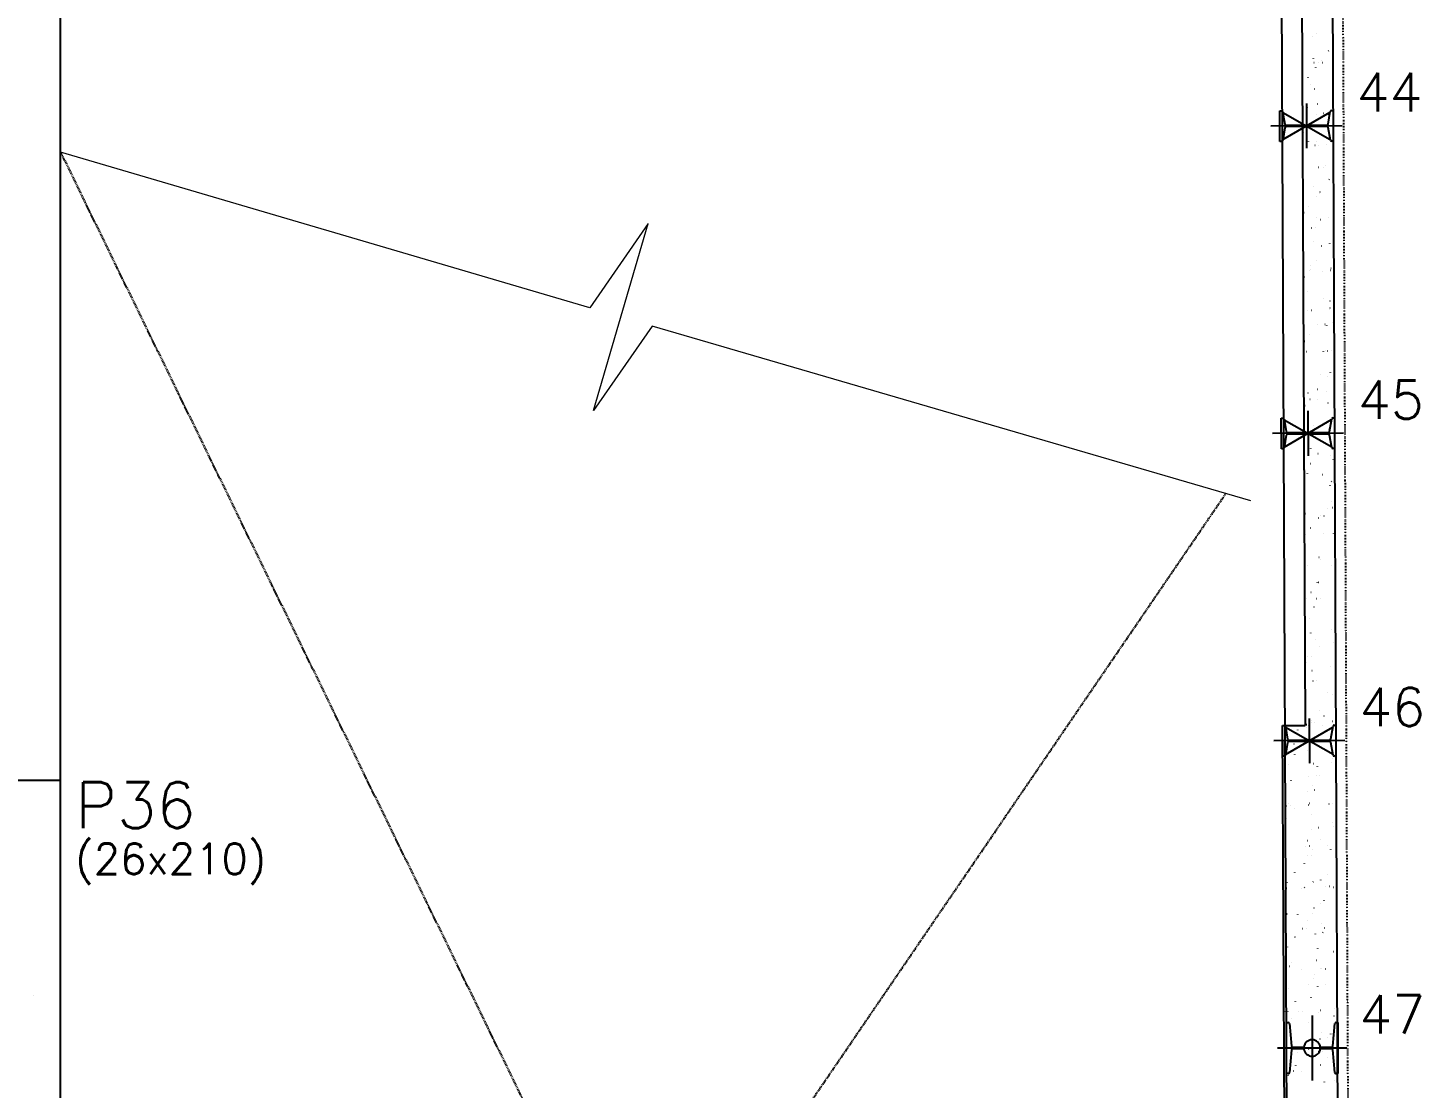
# Model space of a CAD drawing. Extents: x -40810 to 33675, y -2018 to 21213.
# Drawn here: x 26610 to 27290, y 1152 to 1670 of the extents above; entities that cross this region are included whole.
import ezdxf

# ---------------------------------------------------------------- set-up
doc = ezdxf.new("R2010")
doc.units = 0
doc.linetypes.add('ESTILO_TQS_0003', pattern=[1.5, 0.5, -0.4, 0.1, -0.5])
doc.linetypes.add('TRAZO_HUECO', pattern=[0.75, 0.5, -0.25])
doc.layers.get('0').update_dxf_attribs({"color": 1, "lineweight": 9})
for name, color, linetype in [('1', 5, 'Continuous'), ('12', 3, 'Continuous'), ('19', 5, 'Continuous'), ('24', 5, 'ESTILO_TQS_0003'), ('241', 7, 'TRAZO_HUECO'), ('242', 3, 'Continuous'), ('3', 2, 'Continuous'), ('49', 20, 'Continuous'), ('51', 6, 'Continuous'), ('52', 21, 'Continuous'), ('9', 3, 'Continuous')]:
    doc.layers.add(name, color=color, linetype=linetype)
doc.styles.get("Standard").update_dxf_attribs({"font": 'romans.shx', "width": 0.8})

# ---------------------------------------------------------------- blocks, each defined once
blk = doc.blocks.new('_H9EFD498501-003')
for p, q in [((3958.489513, 1852.181449), (3958.489513, 1852.181449)), ((3958.489513, 1852.181449), (3958.489513, 1852.181449)), ((3958.489513, 1852.181449), (3958.489513, 1852.181449)), ((3965.968188, 1852.147654), (3965.977978, 1852.222012)), ((3970.295702, 1853.492688), (3970.341359, 1853.552189)), ((3964.040678, 1845.340982), (3964.086335, 1845.400483)), ((3970.575372, 1841.970262), (3970.648594, 1841.986495)), ((3977.128713, 1846.880855), (3977.138502, 1846.955213)), ((3958.54744, 1839.303733), (3958.54744, 1839.303733)), ((3958.54744, 1839.303733), (3958.54744, 1839.303733)), ((3958.552456, 1838.188592), (3958.552456, 1838.188592)), ((3958.552456, 1838.188592), (3958.552456, 1838.188592)), ((3958.552456, 1838.188592), (3958.552456, 1838.188592)), ((3958.565721, 1835.239633), (3958.565721, 1835.239633)), ((3958.565721, 1835.239633), (3958.565721, 1835.239633)), ((3960.296796, 1840.461859), (3960.342453, 1840.52136)), ((3961.453015, 1835.365695), (3961.527943, 1835.368967)), ((3964.3774, 1840.06442), (3964.38719, 1840.138778)), ((3971.568378, 1835.807342), (3971.643307, 1835.810613)), ((3973.441593, 1835.889128), (3973.516522, 1835.892399)), ((3982.28317, 1836.27516), (3982.358099, 1836.278431)), ((3982.866836, 1838.250019), (3982.912494, 1838.309521)), ((3971.29737, 1829.239767), (3971.370592, 1829.256)), ((3974.95848, 1830.051416), (3975.031702, 1830.067649)), ((3975.464504, 1834.239933), (3975.474293, 1834.314291)), ((3976.611813, 1830.098314), (3976.65747, 1830.157815)), ((3958.605367, 1826.426018), (3958.605367, 1826.426018)), ((3958.605367, 1826.426018), (3958.605367, 1826.426018)), ((3958.605367, 1826.426018), (3958.605367, 1826.426018)), ((3962.713191, 1827.423498), (3962.722981, 1827.497856)), ((3970.470932, 1822.095362), (3970.516589, 1822.154863)), ((3972.86793, 1825.219191), (3972.913587, 1825.278692)), ((3973.976505, 1822.937461), (3973.986295, 1823.01182)), ((3958.656137, 1815.139446), (3958.656137, 1815.139446)), ((3958.656137, 1815.139446), (3958.656137, 1815.139446)), ((3958.656137, 1815.139446), (3958.656137, 1815.139446)), ((3960.280562, 1815.21037), (3960.35549, 1815.213642)), ((3961.225193, 1816.121026), (3961.234982, 1816.195385)), ((3962.153777, 1815.292157), (3962.228706, 1815.295428)), ((3970.995354, 1815.678188), (3971.070283, 1815.68146)), ((3971.653256, 1816.428107), (3971.726478, 1816.44434)), ((3981.110717, 1816.119835), (3981.185646, 1816.123106)), ((3982.983933, 1816.201621), (3983.058861, 1816.204892)), ((3958.663295, 1813.548302), (3958.663295, 1813.548302)), ((3958.663295, 1813.548302), (3958.663295, 1813.548302)), ((3960.472025, 1809.064533), (3960.517682, 1809.124035)), ((3964.215908, 1813.943656), (3964.261565, 1814.003158)), ((3972.385717, 1810.854227), (3972.395507, 1810.928586)), ((3958.693888, 1806.747219), (3958.693888, 1806.747219)), ((3958.693888, 1806.747219), (3958.693888, 1806.747219)), ((3958.693888, 1806.747219), (3958.693888, 1806.747219)), ((3959.634405, 1804.037792), (3959.644194, 1804.11215)), ((3972.375254, 1803.697613), (3972.448476, 1803.713846)), ((3976.036364, 1804.509261), (3976.109586, 1804.525494)), ((3983.042066, 1806.852694), (3983.087723, 1806.912195)), ((3983.472821, 1805.029741), (3983.482611, 1805.104099)), ((3958.721222, 1800.670587), (3958.721222, 1800.670587)), ((3958.721222, 1800.670587), (3958.721222, 1800.670587)), ((3958.721222, 1800.670587), (3958.721222, 1800.670587)), ((3958.736746, 1797.219398), (3958.736746, 1797.219398)), ((3958.736746, 1797.219398), (3958.736746, 1797.219398)), ((3958.746553, 1795.039259), (3958.746553, 1795.039259)), ((3958.746553, 1795.039259), (3958.746553, 1795.039259)), ((3959.707538, 1795.081217), (3959.782466, 1795.084488)), ((3969.822901, 1795.522863), (3969.89783, 1795.526135)), ((3970.721508, 1798.213305), (3970.731298, 1798.287664)), ((3971.696116, 1795.604649), (3971.771045, 1795.607921)), ((3976.787043, 1798.700988), (3976.8327, 1798.76049)), ((3980.537693, 1795.990681), (3980.612622, 1795.993953)), ((3958.779149, 1787.792871), (3958.779149, 1787.792871)), ((3959.551144, 1787.964018), (3959.624366, 1787.980251)), ((3970.646162, 1790.698036), (3970.691819, 1790.757538)), ((3972.73114, 1790.885953), (3972.804362, 1790.902186)), ((3973.04316, 1793.821865), (3973.088817, 1793.881367)), ((3981.984822, 1793.727269), (3981.994612, 1793.801627)), ((3964.391138, 1782.546331), (3964.436795, 1782.605832)), ((3969.23351, 1786.910834), (3969.243299, 1786.985192)), ((3980.394035, 1781.644035), (3980.403824, 1781.718393)), ((3958.835319, 1775.305846), (3958.835319, 1775.305846)), ((3958.835319, 1775.305846), (3958.835319, 1775.305846)), ((3958.835319, 1775.305846), (3958.835319, 1775.305846)), ((3958.836969, 1774.939072), (3958.836969, 1774.939072)), ((3958.837076, 1774.915156), (3958.837076, 1774.915156)), ((3958.837076, 1774.915156), (3958.837076, 1774.915156)), ((3958.837076, 1774.915156), (3958.837076, 1774.915156)), ((3960.4083, 1775.007678), (3960.483229, 1775.01095)), ((3960.647255, 1777.667208), (3960.692912, 1777.726709)), ((3967.642722, 1774.8276), (3967.652511, 1774.901958)), ((3969.249877, 1775.39371), (3969.324806, 1775.396981)), ((3973.453138, 1778.155459), (3973.52636, 1778.171692)), ((3977.114248, 1778.967107), (3977.18747, 1778.98334)), ((3979.36524, 1775.835356), (3979.440169, 1775.838627)), ((3981.238456, 1775.917142), (3981.313384, 1775.920414)), ((3983.217296, 1775.455368), (3983.262953, 1775.51487)), ((3976.962272, 1767.303662), (3977.00793, 1767.363164)), ((3978.729826, 1769.003113), (3978.739615, 1769.077471)), ((3958.895004, 1762.03744), (3958.895004, 1762.03744)), ((3960.629028, 1762.421864), (3960.702251, 1762.438097)), ((3965.978513, 1762.186678), (3965.988302, 1762.261036)), ((3973.21839, 1762.424539), (3973.264047, 1762.484041)), ((3973.809024, 1765.343799), (3973.882247, 1765.360032)), ((3958.927385, 1754.838885), (3958.927385, 1754.838885)), ((3958.927385, 1754.838885), (3958.927385, 1754.838885)), ((3958.927385, 1754.838885), (3958.927385, 1754.838885)), ((3968.077424, 1755.238385), (3968.152353, 1755.241656)), ((3969.950639, 1755.320171), (3970.025568, 1755.323442)), ((3970.821392, 1759.300711), (3970.867049, 1759.360212)), ((3977.241827, 1757.700641), (3977.251616, 1757.775)), ((3978.792216, 1755.706203), (3978.867145, 1755.709474)), ((3958.952931, 1749.159725), (3958.952931, 1749.159725)), ((3958.952931, 1749.159725), (3958.952931, 1749.159725)), ((3958.952931, 1749.159725), (3958.952931, 1749.159725)), ((3964.490514, 1750.884206), (3964.500304, 1750.958565)), ((3964.566368, 1751.149005), (3964.612025, 1751.208507)), ((3974.531022, 1752.613304), (3974.604244, 1752.629537)), ((3978.192132, 1753.424953), (3978.265354, 1753.441186)), ((3958.97675, 1743.864474), (3958.97675, 1743.864474)), ((3958.97675, 1743.864474), (3958.97675, 1743.864474)), ((3958.97675, 1743.864474), (3958.97675, 1743.864474)), ((3960.822485, 1746.269882), (3960.868142, 1746.329384)), ((3975.651039, 1745.617407), (3975.660828, 1745.691766)), ((3983.392526, 1744.058042), (3983.438183, 1744.117544)), ((3959.010858, 1736.282009), (3959.010858, 1736.282009)), ((3959.017801, 1734.738698), (3959.017801, 1734.738698)), ((3959.017801, 1734.738698), (3959.017801, 1734.738698)), ((3961.706912, 1736.87971), (3961.780135, 1736.895943)), ((3962.899726, 1738.800972), (3962.909516, 1738.87533)), ((3967.5044, 1735.109231), (3967.579329, 1735.112503)), ((3974.886909, 1739.801645), (3974.960131, 1739.817878)), ((3977.137502, 1735.906337), (3977.183159, 1735.965838)), ((3977.619763, 1735.550877), (3977.694692, 1735.554149)), ((3979.492979, 1735.632664), (3979.567907, 1735.635935)), ((3970.996621, 1727.903385), (3971.042278, 1727.962887)), ((3973.393619, 1731.027214), (3973.439277, 1731.086715)), ((3973.98683, 1732.976485), (3973.99662, 1733.050844)), ((3975.608906, 1727.07115), (3975.682128, 1727.087383)), ((3979.270016, 1727.882799), (3979.343238, 1727.899032)), ((3959.068786, 1723.404294), (3959.068786, 1723.404294)), ((3959.068786, 1723.404294), (3959.068786, 1723.404294)), ((3959.068786, 1723.404294), (3959.068786, 1723.404294)), ((3961.235517, 1726.16005), (3961.245307, 1726.234408)), ((3964.741598, 1719.751679), (3964.787255, 1719.811181)), ((3972.498831, 1721.674014), (3972.508621, 1721.748372)), ((3959.108216, 1714.638511), (3959.108216, 1714.638511)), ((3959.108216, 1714.638511), (3959.108216, 1714.638511)), ((3959.108216, 1714.638511), (3959.108216, 1714.638511)), ((3959.747519, 1714.857579), (3959.757308, 1714.931937)), ((3960.997715, 1714.872556), (3961.043372, 1714.932058)), ((3966.331947, 1714.953906), (3966.406876, 1714.957178)), ((3968.205162, 1715.035692), (3968.280091, 1715.038964)), ((3975.964793, 1714.259491), (3976.038015, 1714.275724)), ((3977.046739, 1715.421724), (3977.121668, 1715.424995)), ((3983.567756, 1712.660717), (3983.613413, 1712.720218)), ((3983.659356, 1716.407215), (3983.669146, 1716.481573)), ((3959.118182, 1712.423101), (3959.118182, 1712.423101)), ((3959.118182, 1712.423101), (3959.118182, 1712.423101)), ((3959.118182, 1712.423101), (3959.118182, 1712.423101)), ((3959.126713, 1710.526578), (3959.196909, 1710.54214)), ((3959.128385, 1710.154792), (3959.128385, 1710.154792)), ((3959.128385, 1710.154792), (3959.128385, 1710.154792)), ((3959.128385, 1710.154792), (3959.128385, 1710.154792)), ((3962.784797, 1711.337556), (3962.858019, 1711.353789)), ((3970.908043, 1709.59078), (3970.917833, 1709.665138)), ((3973.568849, 1699.629888), (3973.614506, 1699.68939)), ((3976.68679, 1701.528996), (3976.760012, 1701.545229)), ((3977.312732, 1704.509011), (3977.358389, 1704.568513)), ((3980.3479, 1702.340645), (3980.421123, 1702.356877)), ((3981.995147, 1703.766293), (3982.004937, 1703.840651)), ((3959.18464, 1697.648863), (3959.18464, 1697.648863)), ((3959.18464, 1697.648863), (3959.18464, 1697.648863)), ((3959.198632, 1694.538324), (3959.198632, 1694.538324)), ((3959.198632, 1694.538324), (3959.198632, 1694.538324)), ((3959.479573, 1697.714248), (3959.552795, 1697.730481)), ((3965.758923, 1694.824753), (3965.833852, 1694.828024)), ((3969.243835, 1696.949858), (3969.253624, 1697.024216)), ((3971.171851, 1696.506059), (3971.217508, 1696.565561)), ((3975.874286, 1695.266399), (3975.949215, 1695.26967)), ((3977.747502, 1695.348185), (3977.82243, 1695.351457)), ((3980.507149, 1692.463821), (3980.516938, 1692.53818)), ((3963.862681, 1685.795402), (3963.935903, 1685.811635)), ((3964.916828, 1688.354354), (3964.962485, 1688.413855)), ((3967.755836, 1685.647386), (3967.765625, 1685.721745)), ((3977.042677, 1688.717336), (3977.115899, 1688.733569)), ((3959.242567, 1684.771147), (3959.242567, 1684.771147)), ((3959.242567, 1684.771147), (3959.242567, 1684.771147)), ((3959.242567, 1684.771147), (3959.242567, 1684.771147)), ((3959.259613, 1680.981729), (3959.259613, 1680.981729)), ((3959.259613, 1680.981729), (3959.259613, 1680.981729)), ((3959.259613, 1680.981729), (3959.259613, 1680.981729)), ((3960.201571, 1684.983753), (3960.274793, 1684.999986)), ((3961.172945, 1683.475231), (3961.218602, 1683.534732)), ((3978.916361, 1680.380587), (3978.92615, 1680.454946)), ((3983.742986, 1681.263391), (3983.788643, 1681.322893))]:
    blk.add_line(p, q)
blk = doc.blocks.new('_H9EFD498501-004')
for p, q in [((3967.972517, 2189.43828), (3967.972517, 2189.43828)), ((3967.972517, 2189.43828), (3967.972517, 2189.43828)), ((3973.048097, 2190.563509), (3973.12132, 2190.579742)), ((3975.144206, 2191.964625), (3975.153995, 2192.038983)), ((3980.939308, 2183.620601), (3980.984965, 2183.680103)), ((3968.026564, 2177.422992), (3968.026564, 2177.422992)), ((3968.026564, 2177.422992), (3968.026564, 2177.422992)), ((3968.026564, 2177.422992), (3968.026564, 2177.422992)), ((3968.030444, 2176.560565), (3968.030444, 2176.560565)), ((3968.030444, 2176.560565), (3968.030444, 2176.560565)), ((3968.030444, 2176.560565), (3968.030444, 2176.560565)), ((3973.553418, 2179.88139), (3973.563207, 2179.955749)), ((3973.770095, 2177.833015), (3973.843317, 2177.849248)), ((3974.684285, 2175.468896), (3974.729942, 2175.528397)), ((3975.989855, 2177.770677), (3976.064784, 2177.773949)), ((3977.431205, 2178.644663), (3977.504427, 2178.660896)), ((3977.863071, 2177.852463), (3977.937999, 2177.855735)), ((3970.940402, 2170.589773), (3970.986059, 2170.649274)), ((3968.074105, 2166.854342), (3968.074105, 2166.854342)), ((3968.074105, 2166.854342), (3968.074105, 2166.854342)), ((3968.088371, 2163.682849), (3968.088371, 2163.682849)), ((3968.088371, 2163.682849), (3968.088371, 2163.682849)), ((3968.543404, 2167.465944), (3968.589061, 2167.525445)), ((3971.889209, 2167.240468), (3971.898998, 2167.314827)), ((3974.125982, 2165.021355), (3974.199204, 2165.037588)), ((3968.11698, 2157.322805), (3968.11698, 2157.322805)), ((3968.11698, 2157.322805), (3968.11698, 2157.322805)), ((3970.40121, 2155.937997), (3970.411, 2156.012355)), ((3975.416831, 2157.641524), (3975.49176, 2157.644795)), ((3968.146298, 2150.805133), (3968.146298, 2150.805133)), ((3968.146298, 2150.805133), (3968.146298, 2150.805133)), ((3968.146298, 2150.805133), (3968.146298, 2150.805133)), ((3974.847979, 2152.29086), (3974.921201, 2152.307093)), ((3978.509089, 2153.102509), (3978.582311, 2153.118742)), ((3981.114538, 2152.223276), (3981.160195, 2152.282777)), ((3981.561735, 2150.671198), (3981.571524, 2150.745556)), ((3968.810422, 2143.854763), (3968.820212, 2143.929121)), ((3974.859514, 2144.07157), (3974.905171, 2144.131072)), ((3968.198471, 2139.206533), (3968.198471, 2139.206533)), ((3968.198471, 2139.206533), (3968.198471, 2139.206533)), ((3968.204225, 2137.927418), (3968.204225, 2137.927418)), ((3968.204225, 2137.927418), (3968.204225, 2137.927418)), ((3968.207395, 2137.222618), (3968.207395, 2137.222618)), ((3968.207395, 2137.222618), (3968.207395, 2137.222618)), ((3968.207395, 2137.222618), (3968.207395, 2137.222618)), ((3968.215536, 2135.412968), (3968.215536, 2135.412968)), ((3968.215536, 2135.412968), (3968.215536, 2135.412968)), ((3968.718633, 2136.068618), (3968.764291, 2136.12812)), ((3971.115632, 2139.192447), (3971.161289, 2139.251949)), ((3974.244378, 2137.486199), (3974.319307, 2137.48947)), ((3975.203866, 2139.479201), (3975.277088, 2139.495434)), ((3976.117594, 2137.567985), (3976.192522, 2137.571256)), ((3979.897526, 2138.030276), (3979.907315, 2138.104634)), ((3979.586973, 2127.560355), (3979.660196, 2127.576588)), ((3968.262152, 2125.049702), (3968.262152, 2125.049702)), ((3968.262152, 2125.049702), (3968.262152, 2125.049702)), ((3968.262152, 2125.049702), (3968.262152, 2125.049702)), ((3975.925863, 2126.748706), (3975.999086, 2126.764939)), ((3978.409527, 2126.727805), (3978.419317, 2126.802163)), ((3981.289768, 2120.82595), (3981.335425, 2120.885452)), ((3968.297811, 2117.122431), (3968.297811, 2117.122431)), ((3968.297811, 2117.122431), (3968.297811, 2117.122431)), ((3973.671354, 2117.357045), (3973.746283, 2117.360317)), ((3976.28175, 2113.937047), (3976.354972, 2113.95328)), ((3976.818739, 2114.64457), (3976.828529, 2114.718929)), ((3968.320079, 2112.171987), (3968.320079, 2112.171987)), ((3968.320079, 2112.171987), (3968.320079, 2112.171987)), ((3971.290861, 2107.795121), (3971.336519, 2107.854623)), ((3975.034744, 2112.674244), (3975.080401, 2112.733746)), ((3968.356966, 2103.971595), (3968.356966, 2103.971595)), ((3968.356966, 2103.971595), (3968.356966, 2103.971595)), ((3968.893863, 2104.671293), (3968.93952, 2104.730794)), ((3975.15453, 2102.003648), (3975.16432, 2102.078007)), ((3977.003748, 2101.206552), (3977.07697, 2101.222785)), ((3980.664858, 2102.018201), (3980.73808, 2102.034434)), ((3968.378006, 2099.294271), (3968.378006, 2099.294271)), ((3968.378006, 2099.294271), (3968.378006, 2099.294271)), ((3968.378006, 2099.294271), (3968.378006, 2099.294271)), ((3968.388226, 2097.022244), (3968.388226, 2097.022244)), ((3968.388226, 2097.022244), (3968.388226, 2097.022244)), ((3968.388226, 2097.022244), (3968.388226, 2097.022244)), ((3972.498901, 2097.20172), (3972.57383, 2097.204991)), ((3974.372116, 2097.283506), (3974.447045, 2097.286778)), ((3983.213693, 2097.669538), (3983.288622, 2097.672809)), ((3973.666532, 2090.701177), (3973.676321, 2090.775535)), ((3977.359634, 2088.394892), (3977.432856, 2088.411125)), ((3981.464998, 2089.428624), (3981.510655, 2089.488126)), ((3968.435933, 2086.416556), (3968.435933, 2086.416556)), ((3968.435933, 2086.416556), (3968.435933, 2086.416556)), ((3975.209974, 2081.276919), (3975.255631, 2081.33642)), ((3968.478642, 2076.922057), (3968.478642, 2076.922057)), ((3968.478642, 2076.922057), (3968.478642, 2076.922057)), ((3968.49386, 2073.53884), (3968.49386, 2073.53884)), ((3968.49386, 2073.53884), (3968.49386, 2073.53884)), ((3968.49386, 2073.53884), (3968.49386, 2073.53884)), ((3969.069093, 2073.273967), (3969.11475, 2073.333468)), ((3971.466091, 2076.397796), (3971.511748, 2076.457297)), ((3971.925877, 2077.072567), (3972.000806, 2077.075838)), ((3972.075744, 2078.617943), (3972.085533, 2078.692301)), ((3978.081632, 2075.664398), (3978.154854, 2075.680631)), ((3981.742742, 2076.476046), (3981.815964, 2076.492279)), ((3982.04124, 2077.514213), (3982.116169, 2077.517484)), ((3968.498397, 2072.530222), (3968.498397, 2072.530222)), ((3968.498397, 2072.530222), (3968.498397, 2072.530222)), ((3983.162847, 2072.793456), (3983.172637, 2072.867814)), ((3968.551787, 2060.661124), (3968.551787, 2060.661124)), ((3968.551787, 2060.661124), (3968.551787, 2060.661124)), ((3970.411535, 2065.977021), (3970.421324, 2066.051379)), ((3978.437518, 2062.852738), (3978.51074, 2062.868971)), ((3981.674849, 2061.490984), (3981.684638, 2061.565343)), ((3968.569057, 2056.82187), (3968.569057, 2056.82187)), ((3968.569057, 2056.82187), (3968.569057, 2056.82187)), ((3968.569057, 2056.82187), (3968.569057, 2056.82187)), ((3968.923536, 2054.674549), (3968.933326, 2054.748908)), ((3970.753424, 2056.917242), (3970.828353, 2056.920513)), ((3972.626639, 2056.999028), (3972.701568, 2057.002299)), ((3981.468216, 2057.385059), (3981.543145, 2057.388331)), ((3981.640228, 2058.031299), (3981.685885, 2058.0908)), ((3968.590109, 2052.141916), (3968.590109, 2052.141916)), ((3968.590109, 2052.141916), (3968.590109, 2052.141916)), ((3968.590109, 2052.141916), (3968.590109, 2052.141916)), ((3968.609714, 2047.783409), (3968.609714, 2047.783409)), ((3968.609714, 2047.783409), (3968.609714, 2047.783409)), ((3968.609714, 2047.783409), (3968.609714, 2047.783409)), ((3975.385204, 2049.879593), (3975.430861, 2049.939095)), ((3979.159516, 2050.122244), (3979.232738, 2050.138477)), ((3980.084061, 2049.40775), (3980.09385, 2049.482109)), ((3982.820626, 2050.933892), (3982.893848, 2050.950125)), ((3968.639828, 2041.088848), (3968.639828, 2041.088848)), ((3968.639828, 2041.088848), (3968.639828, 2041.088848)), ((3969.244323, 2041.876641), (3969.28998, 2041.936143)), ((3971.641321, 2045.00047), (3971.686978, 2045.059972)), ((3968.659473, 2036.721683), (3968.659473, 2036.721683)), ((3968.659473, 2036.721683), (3968.659473, 2036.721683)), ((3968.667641, 2034.905693), (3968.667641, 2034.905693)), ((3968.667641, 2034.905693), (3968.667641, 2034.905693)), ((3970.1804, 2036.788088), (3970.255329, 2036.79136)), ((3978.419852, 2036.766828), (3978.429641, 2036.841187)), ((3979.515402, 2037.310584), (3979.588625, 2037.326817)), ((3980.295763, 2037.229734), (3980.370692, 2037.233006)), ((3982.168979, 2037.311521), (3982.243907, 2037.314792)), ((3976.931853, 2025.464357), (3976.941643, 2025.538715)), ((3981.815457, 2026.633973), (3981.861114, 2026.693475)), ((3968.725568, 2022.027978), (3968.725568, 2022.027978)), ((3968.725568, 2022.027978), (3968.725568, 2022.027978)), ((3968.725568, 2022.027978), (3968.725568, 2022.027978)), ((3975.560434, 2018.482268), (3975.606091, 2018.541769)), ((3980.2374, 2024.580089), (3980.310622, 2024.596322)), ((3968.749888, 2016.621496), (3968.749888, 2016.621496)), ((3968.749888, 2016.621496), (3968.749888, 2016.621496)), ((3968.749888, 2016.621496), (3968.749888, 2016.621496)), ((3969.007947, 2016.632763), (3969.082876, 2016.636034)), ((3970.881162, 2016.714549), (3970.956091, 2016.717821)), ((3971.816551, 2013.603144), (3971.862208, 2013.662646)), ((3975.341065, 2013.381123), (3975.350855, 2013.455481)), ((3979.722739, 2017.100581), (3979.797668, 2017.103852)), ((3980.593287, 2011.76843), (3980.666509, 2011.784663)), ((3968.781259, 2009.647475), (3968.781259, 2009.647475)), ((3968.781259, 2009.647475), (3968.781259, 2009.647475)), ((3968.783495, 2009.150262), (3968.783495, 2009.150262)), ((3968.783495, 2009.150262), (3968.783495, 2009.150262)), ((3969.419553, 2010.479316), (3969.46521, 2010.538817)), ((3973.676856, 2000.740201), (3973.686646, 2000.814559)), ((3981.315284, 1999.037935), (3981.388506, 1999.054168)), ((3968.840304, 1996.521309), (3968.840304, 1996.521309)), ((3968.840304, 1996.521309), (3968.840304, 1996.521309)), ((3968.840304, 1996.521309), (3968.840304, 1996.521309)), ((3968.841423, 1996.272547), (3968.841423, 1996.272547)), ((3968.841423, 1996.272547), (3968.841423, 1996.272547)), ((3968.841423, 1996.272547), (3968.841423, 1996.272547)), ((3978.550286, 1996.945256), (3978.625215, 1996.948527)), ((3980.423502, 1997.027042), (3980.49843, 1997.030314)), ((3981.990687, 1995.236647), (3982.036344, 1995.296149)), ((3972.188858, 1989.437729), (3972.198647, 1989.512088)), ((3975.735664, 1987.084942), (3975.781321, 1987.144443)), ((3981.671171, 1986.226276), (3981.744393, 1986.242509)), ((3968.89935, 1983.394831), (3968.89935, 1983.394831)), ((3968.89935, 1983.394831), (3968.89935, 1983.394831)), ((3968.92269, 1978.206102), (3968.92269, 1978.206102)), ((3968.92269, 1978.206102), (3968.92269, 1978.206102)), ((3969.594783, 1979.08199), (3969.64044, 1979.141492)), ((3971.991781, 1982.205819), (3972.037438, 1982.26532)), ((3983.349382, 1984.17093), (3983.359172, 1984.245289)), ((3968.930719, 1976.421122), (3968.930719, 1976.421122)), ((3969.135685, 1976.430071), (3969.210614, 1976.433342)), ((3970.59807, 1977.354495), (3970.607859, 1977.428853)), ((3977.977262, 1976.816102), (3978.052191, 1976.819374)), ((3981.685173, 1971.530008), (3981.694963, 1971.604367)), ((3982.393168, 1973.495781), (3982.46639, 1973.512014)), ((3968.957277, 1970.517115), (3968.957277, 1970.517115)), ((3968.957277, 1970.517115), (3968.957277, 1970.517115)), ((3968.957277, 1970.517115), (3968.957277, 1970.517115)), ((3968.981746, 1965.077299), (3968.981746, 1965.077299)), ((3968.981746, 1965.077299), (3968.981746, 1965.077299)), ((3969.015204, 1957.6394), (3969.015204, 1957.6394)), ((3969.569059, 1957.762187), (3969.642281, 1957.77842)), ((3980.197175, 1960.227537), (3980.206964, 1960.301895)), ((3982.165917, 1963.839322), (3982.211574, 1963.898823)), ((3982.749055, 1960.684121), (3982.822277, 1960.700354)), ((3969.021135, 1956.320935), (3969.021135, 1956.320935)), ((3969.021135, 1956.320935), (3969.021135, 1956.320935)), ((3969.021135, 1956.320935), (3969.021135, 1956.320935)), ((3972.167011, 1950.808493), (3972.212668, 1950.867995)), ((3975.910893, 1955.687616), (3975.95655, 1955.747118)), ((3976.804809, 1956.660777), (3976.879738, 1956.664049)), ((3978.678025, 1956.742564), (3978.752953, 1956.745835)), ((3969.064121, 1946.764728), (3969.064121, 1946.764728)), ((3969.064121, 1946.764728), (3969.064121, 1946.764728)), ((3969.073131, 1944.761684), (3969.073131, 1944.761684)), ((3969.073131, 1944.761684), (3969.073131, 1944.761684)), ((3969.073131, 1944.761684), (3969.073131, 1944.761684)), ((3969.770012, 1947.684664), (3969.81567, 1947.744166)), ((3978.606387, 1948.144303), (3978.616176, 1948.218661)), ((3983.471052, 1947.953627), (3983.544275, 1947.96986)), ((3969.11155, 1936.220748), (3969.11155, 1936.220748)), ((3969.11155, 1936.220748), (3969.11155, 1936.220748)), ((3969.131058, 1931.883969), (3969.131058, 1931.883969)), ((3970.646943, 1932.220032), (3970.720165, 1932.236265)), ((3976.231785, 1936.531624), (3976.306714, 1936.534895)), ((3976.942178, 1935.503381), (3976.951967, 1935.577739)), ((3982.341147, 1932.441996), (3982.386804, 1932.501498)), ((3983.826939, 1935.141967), (3983.900161, 1935.1582)), ((3975.454179, 1924.200909), (3975.463969, 1924.275268)), ((3976.086123, 1924.290291), (3976.13178, 1924.349792)), ((3969.188985, 1919.006253), (3969.188985, 1919.006253)), ((3969.188985, 1919.006253), (3969.188985, 1919.006253)), ((3969.188985, 1919.006253), (3969.188985, 1919.006253)), ((3972.34224, 1919.411168), (3972.387898, 1919.470669)), ((3969.201965, 1916.120561), (3969.201965, 1916.120561)), ((3969.201965, 1916.120561), (3969.201965, 1916.120561)), ((3969.201965, 1916.120561), (3969.201965, 1916.120561)), ((3969.205551, 1915.323355), (3969.205551, 1915.323355)), ((3969.205551, 1915.323355), (3969.205551, 1915.323355)), ((3969.945242, 1916.287339), (3969.990899, 1916.34684)), ((3973.863391, 1912.117675), (3973.873181, 1912.192033)), ((3975.059332, 1916.376299), (3975.134261, 1916.37957)), ((3976.932548, 1916.458085), (3977.007476, 1916.461357)), ((3969.246912, 1906.128538), (3969.246912, 1906.128538)), ((3971.724827, 1906.677878), (3971.798049, 1906.694111)), ((3972.199182, 1899.476753), (3972.208972, 1899.551111)), ((3974.486308, 1896.247145), (3974.561237, 1896.250417)), ((3982.516377, 1901.044671), (3982.562034, 1901.104172)), ((3969.292381, 1896.020374), (3969.292381, 1896.020374)), ((3969.292381, 1896.020374), (3969.292381, 1896.020374)), ((3969.304839, 1893.250822), (3969.304839, 1893.250822)), ((3969.304839, 1893.250822), (3969.304839, 1893.250822)), ((3969.304839, 1893.250822), (3969.304839, 1893.250822)), ((3976.261353, 1892.892965), (3976.30701, 1892.952466)), ((3983.462496, 1894.990717), (3983.472286, 1895.065075)), ((3969.346982, 1883.881982), (3969.346982, 1883.881982)), ((3969.346982, 1883.881982), (3969.346982, 1883.881982)), ((3970.120472, 1884.890013), (3970.166129, 1884.949515)), ((3970.711184, 1888.174281), (3970.720973, 1888.24864)), ((3972.51747, 1888.013842), (3972.563127, 1888.073343)), ((3981.871708, 1882.907483), (3981.881498, 1882.981841)), ((3969.362766, 1880.373107), (3969.362766, 1880.373107)), ((3969.373384, 1878.012682), (3969.373384, 1878.012682)), ((3969.373384, 1878.012682), (3969.373384, 1878.012682)), ((3969.373384, 1878.012682), (3969.373384, 1878.012682)), ((3969.382796, 1875.920186), (3969.382796, 1875.920186)), ((3969.382796, 1875.920186), (3969.382796, 1875.920186)), ((3969.382796, 1875.920186), (3969.382796, 1875.920186)), ((3972.802711, 1881.135724), (3972.875933, 1881.151957)), ((3973.313855, 1876.09182), (3973.388784, 1876.095092)), ((3975.187071, 1876.173607), (3975.261999, 1876.176878)), ((3984.028647, 1876.559638), (3984.103576, 1876.56291)), ((3980.2075, 1870.266561), (3980.217289, 1870.340919)), ((3982.691607, 1869.647345), (3982.737264, 1869.706846)), ((3969.420693, 1867.495391), (3969.420693, 1867.495391)), ((3969.420693, 1867.495391), (3969.420693, 1867.495391)), ((3969.497488, 1867.512416), (3969.57071, 1867.528649)), ((3969.473212, 1855.819999), (3969.473212, 1855.819999)), ((3969.473212, 1855.819999), (3969.473212, 1855.819999)), ((3972.6927, 1856.616516), (3972.738357, 1856.676018)), ((3972.740831, 1855.962667), (3972.81576, 1855.965938)), ((3973.880595, 1855.59357), (3973.953818, 1855.609803)), ((3976.436583, 1861.495639), (3976.48224, 1861.555141)), ((3978.719501, 1858.964089), (3978.72929, 1859.038447)), ((3982.856194, 1856.404313), (3982.931123, 1856.407585)), ((3969.47862, 1854.617675), (3969.47862, 1854.617675)), ((3969.47862, 1854.617675), (3969.47862, 1854.617675)), ((3969.47862, 1854.617675), (3969.47862, 1854.617675)), ((3970.219485, 1854.781921), (3970.292708, 1854.798154)), ((3971.006245, 1854.418685), (3971.006245, 1854.418685)), ((3971.006245, 1854.418685), (3971.006245, 1854.418685)), ((3971.006245, 1854.418685), (3971.006245, 1854.418685)), ((3978.125303, 1854.450709), (3978.125303, 1854.450709)), ((3978.125303, 1854.450709), (3978.125303, 1854.450709)), ((3978.125303, 1854.450709), (3978.125303, 1854.450709))]:
    blk.add_line(p, q)

msp = doc.modelspace()

# ---------------------------------------------------------------- linework, layer by layer
msp.add_lwpolyline([(27207.127, 1439.006), (26914.807, 1524.324), (26886.308, 1483.176), (26912.917, 1574.342), (26884.418, 1533.194), (26626.129, 1609.163)])
at = {"layer": '1'}
for points in [[(26626.129, 1482.586), (26626.129, 1751.586)], [(26626.129, 1307.836), (26626.129, 1482.586)], [(26626.129, 1302.634), (26626.129, 1307.836)]]:
    msp.add_lwpolyline(points, dxfattribs=at)
at = {"layer": '24'}
msp.add_line((27243.974, 3471.387), (27261.131, -342.754), dxfattribs=at)
at = {"layer": '241'}
for p, q in [((26626.129, 1609.163), (27195.387, 442.819)), ((26626.129, 609.404), (27194.887, 1442.578))]:
    msp.add_line(p, q, dxfattribs=at)
at = {"layer": '242'}
msp.add_line((26613.129, 1197.634), (26613.129, 1197.634), dxfattribs=at)
at = {"layer": '3'}
msp.add_lwpolyline([(26600.129, 1092.586), (26626.129, 1092.586), (26626.129, 1302.586), (26600.129, 1302.586), (26600.129, 1092.586)], dxfattribs=at)
at = {"layer": '49'}
for p, q in [((27236.515, 4018.15), (27256.109, -337.781)), ((27221.582, 4003.172), (27233.609, 1329.498)), ((27211.627, 3993.172), (27228.878, 157.953)), ((27222.609, 1329.449), (27233.609, 1329.498)), ((27224.395, 932.449), (27222.609, 1329.449))]:
    msp.add_line(p, q, dxfattribs=at)
at = {"layer": '51'}
for p, q in [((27234.244, 1632.916), (27234.342, 1611.098)), ((27221.259, 1629.449), (27222.013, 1629.452)), ((27221.327, 1614.449), (27221.259, 1629.449)), ((27222.624, 1628.972), (27223.716, 1622.836)), ((27222.691, 1628.599), (27245.895, 1615.416)), ((27222.75, 1615.312), (27245.835, 1628.703)), ((27244.862, 1622.931), (27245.899, 1629.077)), ((27246.505, 1629.562), (27247.259, 1629.566)), ((27247.259, 1629.566), (27247.327, 1614.566)), ((27251.642, 1622.085), (27216.944, 1621.929)), ((27223.724, 1621.083), (27222.687, 1614.938)), ((27224.326, 1622.356), (27244.255, 1622.446)), ((27244.259, 1621.659), (27224.331, 1621.569)), ((27245.962, 1615.043), (27244.869, 1621.178)), ((27222.081, 1614.452), (27221.327, 1614.449)), ((27247.327, 1614.566), (27246.572, 1614.562)), ((27234.919, 1482.916), (27235.017, 1461.098)), ((27221.934, 1479.449), (27222.688, 1479.452)), ((27222.002, 1464.449), (27221.934, 1479.449)), ((27223.299, 1478.972), (27224.391, 1472.836)), ((27223.365, 1478.599), (27246.57, 1465.416)), ((27223.425, 1465.312), (27246.51, 1478.703)), ((27245.536, 1472.931), (27246.573, 1479.077)), ((27247.18, 1479.562), (27247.934, 1479.566)), ((27247.934, 1479.566), (27248.001, 1464.566)), ((27252.316, 1472.085), (27217.619, 1471.929)), ((27224.399, 1471.083), (27223.362, 1464.938)), ((27225.001, 1472.356), (27244.93, 1472.446)), ((27244.933, 1471.659), (27225.005, 1471.569)), ((27246.636, 1465.043), (27245.544, 1471.178)), ((27222.756, 1464.452), (27222.002, 1464.449)), ((27248.001, 1464.566), (27247.247, 1464.562)), ((27235.593, 1332.916), (27235.691, 1311.098)), ((27222.609, 1329.449), (27223.363, 1329.452)), ((27222.676, 1314.449), (27222.609, 1329.449)), ((27223.974, 1328.972), (27225.066, 1322.836)), ((27224.04, 1328.599), (27247.245, 1315.416)), ((27224.1, 1315.312), (27247.185, 1328.703)), ((27246.211, 1322.931), (27247.248, 1329.077)), ((27247.854, 1329.562), (27248.609, 1329.566)), ((27248.609, 1329.566), (27248.676, 1314.566)), ((27252.991, 1322.085), (27218.294, 1321.929)), ((27225.074, 1321.083), (27224.037, 1314.938)), ((27225.675, 1322.356), (27245.605, 1322.446)), ((27245.608, 1321.659), (27225.68, 1321.569)), ((27247.311, 1315.043), (27246.219, 1321.178)), ((27223.43, 1314.452), (27222.676, 1314.449)), ((27248.676, 1314.566), (27247.922, 1314.562)), ((27224.542, 1159.566), (27224.542, 1184.566)), ((27224.542, 1184.566), (27225.296, 1184.566)), ((27225.905, 1184.083), (27226.969, 1172.942)), ((27237.042, 1187.975), (27237.042, 1156.157)), ((27247.115, 1172.942), (27248.179, 1184.083)), ((27248.788, 1184.566), (27249.542, 1184.566)), ((27249.542, 1184.566), (27249.542, 1159.566)), ((27253.891, 1172.066), (27220.193, 1172.066)), ((27226.969, 1171.189), (27225.905, 1160.049)), ((27227.577, 1172.459), (27233.06, 1172.459)), ((27233.06, 1171.672), (27227.578, 1171.672)), ((27241.024, 1172.459), (27246.506, 1172.459)), ((27246.506, 1171.672), (27241.024, 1171.672)), ((27248.179, 1160.049), (27247.115, 1171.189)), ((27225.296, 1159.566), (27224.542, 1159.566)), ((27249.542, 1159.566), (27248.788, 1159.566))]:
    msp.add_line(p, q, dxfattribs=at)
for centre, radius, start, end in [((27222.016, 1628.827), 0.625, 13.396504, 90.257729), ((27246.508, 1628.937), 0.625, 90.257729, 167.118955), ((27224.324, 1622.981), 0.625, 193.396581, 270.362725), ((27224.334, 1620.944), 0.625, 90.257729, 167.118955), ((27244.252, 1623.071), 0.625, 270.257729, 347.118955), ((27244.261, 1621.034), 0.625, 13.396504, 90.257729), ((27222.078, 1615.077), 0.625, 270.257729, 347.118955), ((27246.57, 1615.187), 0.625, 193.396504, 270.257729), ((27222.691, 1478.827), 0.625, 13.396504, 90.257729), ((27247.183, 1478.937), 0.625, 90.257729, 167.118955), ((27224.999, 1472.981), 0.625, 193.396581, 270.362725), ((27225.008, 1470.944), 0.625, 90.257729, 167.118955), ((27244.927, 1473.071), 0.625, 270.257729, 347.118955), ((27244.936, 1471.034), 0.625, 13.396504, 90.257729), ((27222.753, 1465.077), 0.625, 270.257729, 347.118955), ((27247.244, 1465.187), 0.625, 193.396504, 270.257729), ((27223.366, 1328.827), 0.625, 13.396504, 90.257729), ((27247.857, 1328.937), 0.625, 90.257729, 167.118955), ((27225.674, 1322.981), 0.625, 193.396581, 270.362725), ((27225.683, 1320.944), 0.625, 90.257729, 167.118955), ((27245.602, 1323.071), 0.625, 270.257729, 347.118955), ((27245.611, 1321.034), 0.625, 13.396504, 90.257729), ((27223.428, 1315.077), 0.625, 270.257729, 347.118955), ((27247.919, 1315.187), 0.625, 193.396504, 270.257729), ((27225.296, 1183.941), 0.625, 13.138774, 90), ((27248.788, 1183.941), 0.625, 90, 166.861226), ((27237.042, 1172.066), 4.001, 5.644143, 174.355857), ((27227.578, 1173.084), 0.625, 193.138852, 270.104996), ((27227.578, 1171.047), 0.625, 90, 166.861226), ((27237.042, 1172.066), 4.001, 185.644143, 354.355857), ((27246.506, 1173.084), 0.625, 270, 346.861226), ((27246.506, 1171.047), 0.625, 13.138774, 90), ((27225.296, 1160.191), 0.625, 270, 346.861226), ((27248.788, 1160.191), 0.625, 193.138774, 270)]:
    msp.add_arc(centre, radius, start, end, dxfattribs=at)

# ---------------------------------------------------------------- block references
at = {"layer": '19'}
for name in ['_H9EFD498501-004', '_H9EFD498501-003']:
    msp.add_blockref(name, (23264.129, -524.914), dxfattribs=at)

# ---------------------------------------------------------------- texts
at = {"layer": '12'}
msp.add_text('(26x210)', height=15, dxfattribs=at).set_placement((26633.292, 1256.858))
at = {"layer": '52'}
for s, p in [('44', (27258.678, 1629.103)), ('45', (27259.353, 1479.103)), ('46', (27260.028, 1329.103)), ('47', (27260.028, 1179.084))]:
    msp.add_text(s, height=18.75, dxfattribs=at).set_placement(p)
at = {"layer": '9'}
msp.add_text('P36', height=22.5, dxfattribs=at).set_placement((26633.292, 1279.358))

doc.saveas('drawing.dxf')
